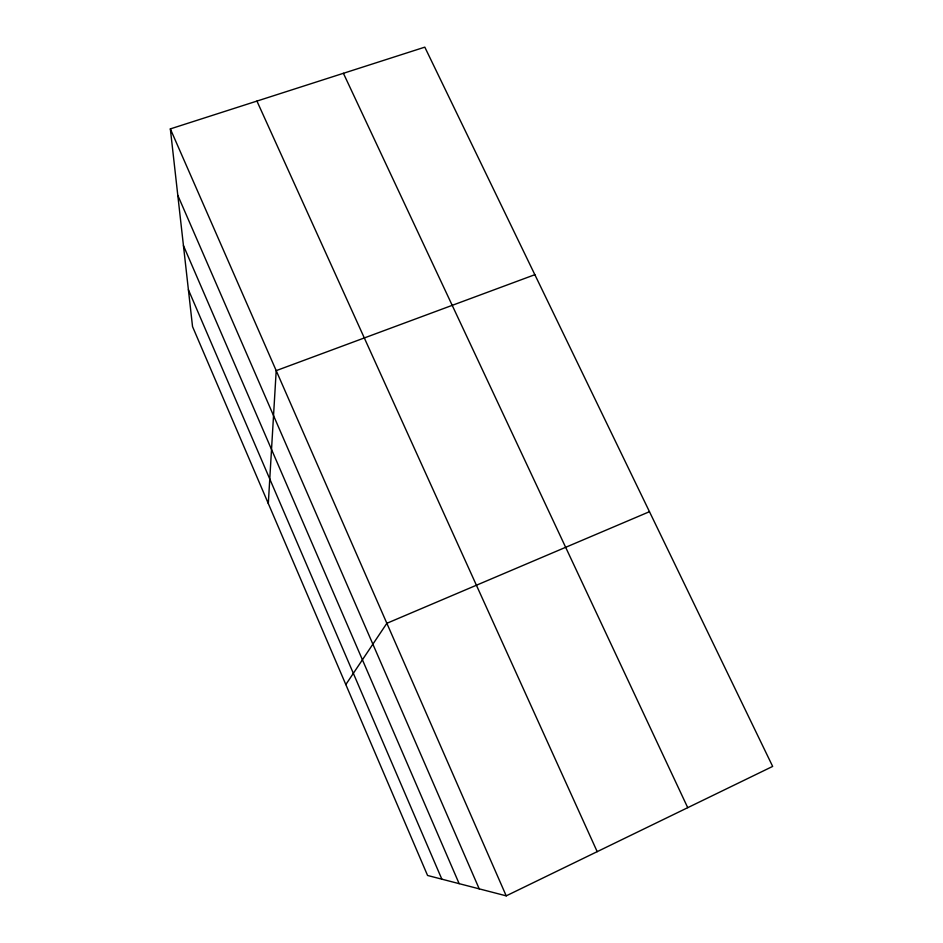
<?xml version="1.0" encoding="UTF-8"?>
<svg xmlns="http://www.w3.org/2000/svg" width="943" height="943" viewBox="0 0 943 943"><rect width="100%" height="100%" fill="white"/><g stroke="black" fill="none" stroke-linecap="round" stroke-linejoin="round"><path stroke-width="1.41" d="M268.307 503.55L276.205 370.634L534.846 274.696M345.822 684.571L386.854 623.299L649.468 511.695M506.214 895.85L772.659 766.411L424.81 47.15L170.341 128.896L192.537 326.596L427.568 875.469L506.214 895.85L170.341 128.896M343.405 73.295L687.73 807.668M256.932 101.078L597.19 851.647M177.803 195.331L479.209 888.848M183.449 245.628L459.147 883.65M188.4 289.737L441.843 879.171"/></g></svg>
